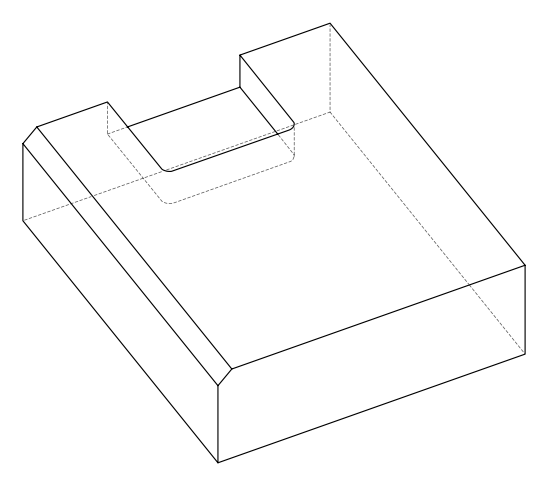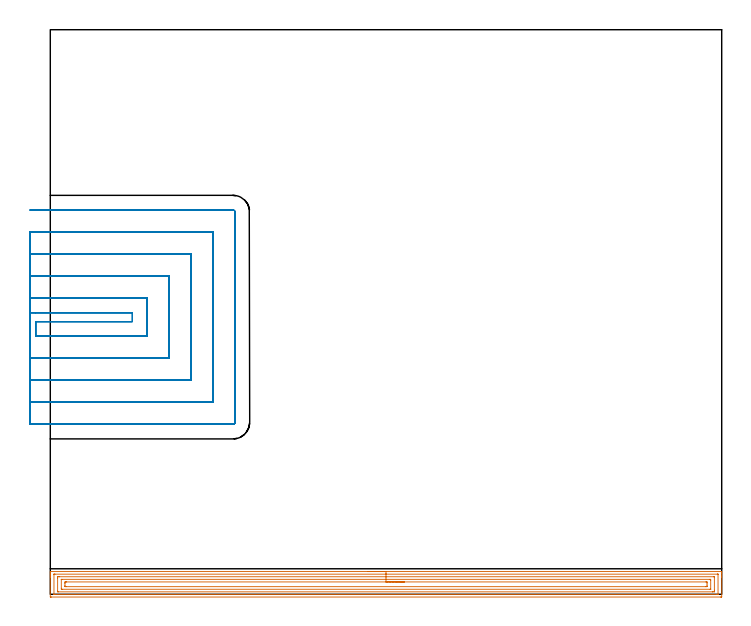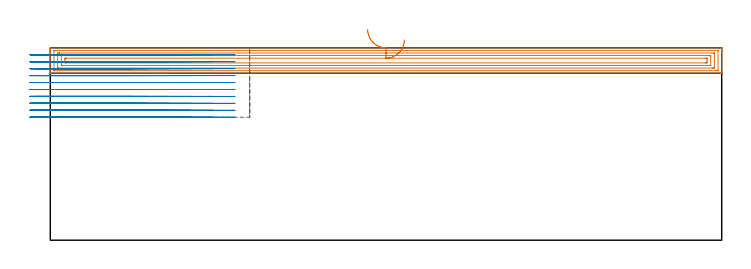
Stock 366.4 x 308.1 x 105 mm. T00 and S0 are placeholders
(PLAN: 2 operations, 1 tool changes, 53.4 min)
(1 AREA_MILL | FG_CHAMFER_SURFACE | UGT0205_001 | 14.96 min | 35394 mm3)
(2 MILL_SLOT | SLOT_PARTIAL_RECTANGULAR | NXT0201_012 | Follow Part, ap 4, ae 75% | 38.48 min | 546694 mm3)
(TOOL UGT0205_001 | Chamfer Mill 20 x 3 x 45 deg. | D20 FL50 Z2)
(TOOL NXT0201_012 | ENDMILL 16mm [2P460-1600-NA 1630] | D16 FL38 Z6)
(OP 1 AREA_MILL)
G17 G21 G94 G90
T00 M6
G54
G17 G0 G90 X173.2 Y12.4 S1061 M3
G43 Z115. H0
G94 G1 X173.238 Z114.128 F250.
X173.352 Z113.263
X173.541 Z112.412
X173.803 Z111.58
X174.137 Z110.774
X174.54 Z110.
X175.008 Z109.264
X175.54 Z108.572
X176.129 Z107.929
X176.772 Z107.339
X177.464 Z106.808
X178.2 Z106.34
X178.974 Z105.937
X179.78 Z105.603
X180.612 Z105.341
X181.464 Z105.152
X182.328 Z105.038
X183.2 Z105.
X366.235
X366.39 Y12.398 Z104.989
X366.397 Y12.263 Z104.855
X366.4 Y12.121 Z104.72
Y11.792 Z104.391
Y11.145 Z103.74
Y9.946 Z102.543
Y9.393 Z101.987
Y-1.122 Z91.476
X366.397 Y-1.401 Z91.196
X366.39 Y-1.492 Z91.105
X366.297 Y-1.499 Z91.099
X365.789 Y-1.5 Z91.1
X0.611
X0.098 Y-1.495 Z91.103
X0.01 Y-1.492 Z91.106
X0. Y-1.398 Z91.199
Y9.393 Z101.987
Y9.946 Z102.543
Y10.269 Z102.865
Y10.822 Z103.418
Y11.145 Z103.74
Y11.792 Z104.391
Y12.121 Z104.72
X0.003 Y12.263 Z104.855
X0.01 Y12.398 Z104.989
X0.165 Y12.4 Z105.
X183.2
Y10.986 Z103.586
X364.003 Y10.985 Z103.585
X364.167
X364.352 Y10.981 Z103.581
X364.39 Y10.979 Z103.579
X364.395 Y10.953 Z103.553
X364.397 Y10.923 Z103.523
X364.4 Y10.756 Z103.356
X364.399 Y0.112 Z92.712
X364.396 Y0.008 Z92.608
X364.39 Y-0.06 Z92.54
X364.383 Y-0.08 Z92.52
X364.367 Y-0.081 Z92.519
X364.003 Y-0.085 Z92.515
X363.84 Y-0.086 Z92.514
X2.397
X2.233 Y-0.085 Z92.515
X2.048 Y-0.081 Z92.519
X2.01 Y-0.079 Z92.521
X2.005 Y-0.053 Z92.547
X2.003 Y-0.023 Z92.577
X2. Y0.144 Z92.744
X2.001 Y10.788 Z103.388
X2.004 Y10.892 Z103.492
X2.01 Y10.96 Z103.56
X2.017 Y10.979 Z103.579
X2.033 Y10.981 Z103.581
X2.397 Y10.985 Z103.585
X2.56 Y10.986 Z103.586
X183.2
Y9.571 Z102.171
X362.036
X362.217 Y9.569 Z102.169
X362.389 Y9.565 Z102.165
X362.396 Y9.393 Z101.993
X362.399 Y9.215 Z101.815
X362.4 Y2.204 Z94.804
X362.395 Y1.507 Z94.107
X362.392 Y1.335 Z93.935
X362.217 Y1.333 Z93.933
X361.506 Y1.329 Z93.929
X361.325 Y1.328 Z93.928
X4.364 Y1.329 Z93.929
X4.183 Y1.331 Z93.931
X4.011 Y1.335 Z93.935
X4.004 Y1.507 Z94.107
X4.001 Y1.686 Z94.286
X4. Y8.696 Z101.296
X4.005 Y9.393 Z101.993
X4.008 Y9.564 Z102.164
X4.183 Y9.567 Z102.167
X4.894 Y9.571 Z102.171
X5.075
X183.2
Y8.157 Z100.757
X359.906
X360.265 Y8.155 Z100.755
X360.329 Y8.154 Z100.754
X360.39 Y8.15 Z100.75
X360.4 Y7.641 Z100.241
X360.399 Y2.837 Z95.437
X360.398 Y2.784 Z95.384
X360.394 Y2.759 Z95.359
X360.391 Y2.751 Z95.351
X360.38 Y2.749 Z95.349
X360.241 Y2.745 Z95.345
X360.065 Y2.743 Z95.343
X6.494
X6.135 Y2.745 Z95.345
X6.071 Y2.746 Z95.346
X6.01 Y2.75 Z95.35
X6. Y3.259 Z95.859
X6.001 Y8.063 Z100.663
X6.002 Y8.116 Z100.716
X6.006 Y8.141 Z100.741
X6.009 Y8.149 Z100.749
X6.02 Y8.151 Z100.751
X6.159 Y8.155 Z100.755
X6.335 Y8.157 Z100.757
X183.2
Y6.743 Z99.343
X357.775
X358.192 Y6.738 Z99.338
X358.39 Y6.735 Z99.335
X358.393 Y6.62 Z99.22
X358.399 Y6.13 Z98.73
Y5.012 Z97.612
X358.397 Y4.38 Z96.98
X358.39 Y4.172 Z96.772
X358.188 Y4.164 Z96.764
X357.753 Y4.157 Z96.757
X357.732
X8.625
X8.208 Y4.162 Z96.762
X8.01 Y4.165 Z96.765
X8.007 Y4.28 Z96.88
X8.001 Y4.77 Z97.37
Y5.888 Z98.488
X8.003 Y6.52 Z99.12
X8.01 Y6.728 Z99.328
X8.212 Y6.736 Z99.336
X8.647 Y6.743 Z99.343
X8.669
X183.2
X184.072 Z99.381
X184.936 Z99.495
X185.788 Z99.684
X186.62 Z99.946
X187.426 Z100.28
X188.2 Z100.683
X188.936 Z101.152
X189.628 Z101.683
X190.271 Z102.272
X190.86 Z102.915
X191.392 Z103.607
X191.86 Z104.343
X192.263 Z105.117
X192.597 Z105.923
X192.859 Z106.755
X193.048 Z107.607
X193.162 Z108.472
X193.2 Z109.343
G0 Z115.
M5
M2
(OP 2 MILL_SLOT)
G17 G21 G94 G90
T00 M6
G54
G17 G0 G90 X-11. Y153.7 S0 M3
G43 Z115. H1
Z101.21
G94 G1 X-8. F250.
X44.8 F500.
Y148.8
X-8.
Y140.8
X52.8
Y161.7
X-8.
X-11. F250.
Y128.8
X-8.
X64.8 F500.
Y173.7
X-8.
X-11. F250.
Y116.8
X-8.
X76.8 F500.
Y185.7
X-8.
X-11. F250.
Y104.8
X-8.
X88.8 F500.
Y197.7
X-8.
X-11. F250.
Y92.8
X-8.
X99.7 F500.
G3 X100.8 Y93.9 R1.1
G1 Y208.6
G3 X99.7 Y209.7 R1.1
G1 X-8.
X-11. F250.
G0 Y153.7 Z97.42
G1 X-8.
X44.8 F500.
Y148.8
X-8.
Y140.8
X52.8
Y161.7
X-8.
X-11. F250.
Y128.8
X-8.
X64.8 F500.
Y173.7
X-8.
X-11. F250.
Y116.8
X-8.
X76.8 F500.
Y185.7
X-8.
X-11. F250.
Y104.8
X-8.
X88.8 F500.
Y197.7
X-8.
X-11. F250.
Y92.8
X-8.
X99.7 F500.
G3 X100.8 Y93.9 R1.1
G1 Y208.6
G3 X99.7 Y209.7 R1.1
G1 X-8.
X-11. F250.
G0 Y153.7 Z93.63
G1 X-8.
X44.8 F500.
Y148.8
X-8.
Y140.8
X52.8
Y161.7
X-8.
X-11. F250.
Y128.8
X-8.
X64.8 F500.
Y173.7
X-8.
X-11. F250.
Y116.8
X-8.
X76.8 F500.
Y185.7
X-8.
X-11. F250.
Y104.8
X-8.
X88.8 F500.
Y197.7
X-8.
X-11. F250.
Y92.8
X-8.
X99.7 F500.
G3 X100.8 Y93.9 R1.1
G1 Y208.6
G3 X99.7 Y209.7 R1.1
G1 X-8.
X-11. F250.
G0 Y153.7 Z89.84
G1 X-8.
X44.8 F500.
Y148.8
X-8.
Y140.8
X52.8
Y161.7
X-8.
X-11. F250.
Y128.8
X-8.
X64.8 F500.
Y173.7
X-8.
X-11. F250.
Y116.8
X-8.
X76.8 F500.
Y185.7
X-8.
X-11. F250.
Y104.8
X-8.
X88.8 F500.
Y197.7
X-8.
X-11. F250.
Y92.8
X-8.
X99.7 F500.
G3 X100.8 Y93.9 R1.1
G1 Y208.6
G3 X99.7 Y209.7 R1.1
G1 X-8.
X-11. F250.
G0 Y153.7 Z86.05
G1 X-8.
X44.8 F500.
Y148.8
X-8.
Y140.8
X52.8
Y161.7
X-8.
X-11. F250.
Y128.8
X-8.
X64.8 F500.
Y173.7
X-8.
X-11. F250.
Y116.8
X-8.
X76.8 F500.
Y185.7
X-8.
X-11. F250.
Y104.8
X-8.
X88.8 F500.
Y197.7
X-8.
X-11. F250.
Y92.8
X-8.
X99.7 F500.
G3 X100.8 Y93.9 R1.1
G1 Y208.6
G3 X99.7 Y209.7 R1.1
G1 X-8.
X-11. F250.
G0 Y153.7 Z82.26
G1 X-8.
X44.8 F500.
Y148.8
X-8.
Y140.8
X52.8
Y161.7
X-8.
X-11. F250.
Y128.8
X-8.
X64.8 F500.
Y173.7
X-8.
X-11. F250.
Y116.8
X-8.
X76.8 F500.
Y185.7
X-8.
X-11. F250.
Y104.8
X-8.
X88.8 F500.
Y197.7
X-8.
X-11. F250.
Y92.8
X-8.
X99.7 F500.
G3 X100.8 Y93.9 R1.1
G1 Y208.6
G3 X99.7 Y209.7 R1.1
G1 X-8.
X-11. F250.
G0 Y153.7 Z78.47
G1 X-8.
X44.8 F500.
Y148.8
X-8.
Y140.8
X52.8
Y161.7
X-8.
X-11. F250.
Y128.8
X-8.
X64.8 F500.
Y173.7
X-8.
X-11. F250.
Y116.8
X-8.
X76.8 F500.
Y185.7
X-8.
X-11. F250.
Y104.8
X-8.
X88.8 F500.
Y197.7
X-8.
X-11. F250.
Y92.8
X-8.
X99.7 F500.
G3 X100.8 Y93.9 R1.1
G1 Y208.6
G3 X99.7 Y209.7 R1.1
G1 X-8.
X-11. F250.
G0 Y153.7 Z74.68
G1 X-8.
X44.8 F500.
Y148.8
X-8.
Y140.8
X52.8
Y161.7
X-8.
X-11. F250.
Y128.8
X-8.
X64.8 F500.
Y173.7
X-8.
X-11. F250.
Y116.8
X-8.
X76.8 F500.
Y185.7
X-8.
X-11. F250.
Y104.8
X-8.
X88.8 F500.
Y197.7
X-8.
X-11. F250.
Y92.8
X-8.
X99.7 F500.
G3 X100.8 Y93.9 R1.1
G1 Y208.6
G3 X99.7 Y209.7 R1.1
G1 X-8.
X-11. F250.
G0 Y153.7 Z70.89
G1 X-8.
X44.8 F500.
Y148.8
X-8.
Y140.8
X52.8
Y161.7
X-8.
X-11. F250.
Y128.8
X-8.
X64.8 F500.
Y173.7
X-8.
X-11. F250.
Y116.8
X-8.
X76.8 F500.
Y185.7
X-8.
X-11. F250.
Y104.8
X-8.
X88.8 F500.
Y197.7
X-8.
X-11. F250.
Y92.8
X-8.
X99.7 F500.
G3 X100.8 Y93.9 R1.1
G1 Y208.6
G3 X99.7 Y209.7 R1.1
G1 X-8.
X-11. F250.
G0 Y153.7 Z67.1
G1 X-8.
X44.8 F500.
Y148.8
X-8.
Y140.8
X52.8
Y161.7
X-8.
X-11. F250.
Y128.8
X-8.
X64.8 F500.
Y173.7
X-8.
X-11. F250.
Y116.8
X-8.
X76.8 F500.
Y185.7
X-8.
X-11. F250.
Y104.8
X-8.
X88.8 F500.
Y197.7
X-8.
X-11. F250.
Y92.8
X-8.
X99.7 F500.
G3 X100.8 Y93.9 R1.1
G1 Y208.6
G3 X99.7 Y209.7 R1.1
G1 X-8.
X-11. F250.
G0 Z115.
M5
M2
